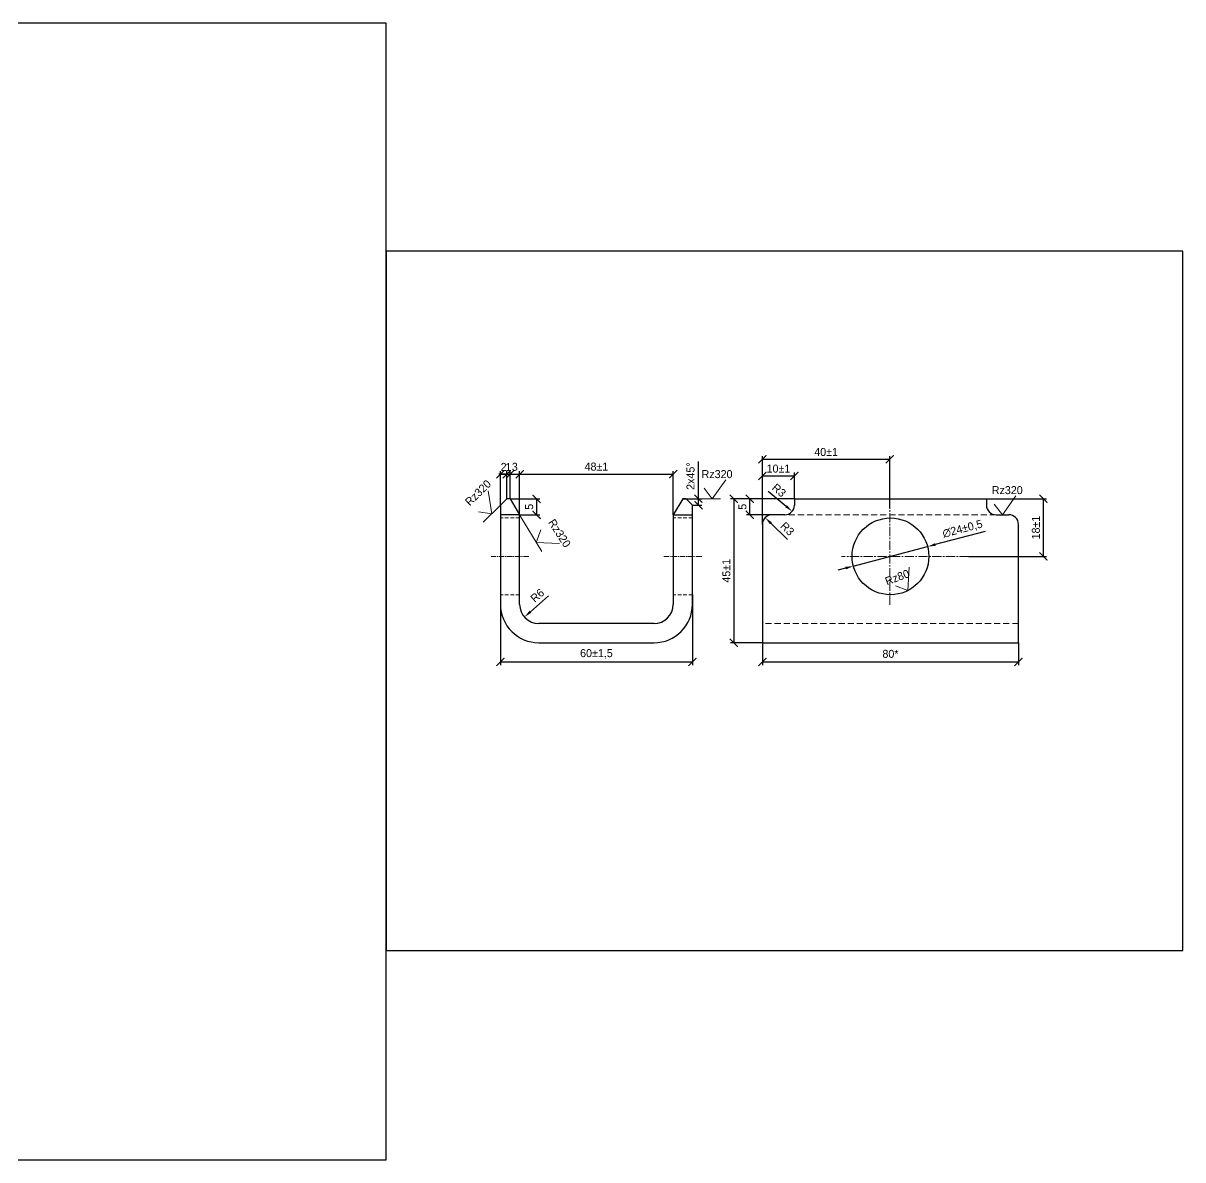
# Model space of a CAD drawing. Header units: millimetres. Extents: x 4132 to 13761, y 958 to 2510.
# Drawn here: x 6090.7 to 6453.1, y 958.5 to 1313.7 of the extents above; entities that cross this region are included whole.
import ezdxf

# ---------------------------------------------------------------- set-up
doc = ezdxf.new("R2010")
doc.units = ezdxf.units.MM
doc.header["$LTSCALE"] = 0.3
doc.linetypes.add('CENTER2', pattern=[28.575, 19.05, -3.175, 3.175, -3.175])
doc.linetypes.add('DASHED', pattern=[19.05, 12.7, -6.35])
doc.layers.get('0').update_dxf_attribs({"lineweight": 20})
doc.layers.add('ВСП_Сплошная_толстая', color=90, linetype='Continuous', lineweight=30)
doc.layers.add('ВСП_Сплошная_тонкая', color=7, linetype='Continuous', lineweight=20)
doc.styles.add('mpp', font='mipgost.shx')
doc.dimstyles.new('Аннотативный', dxfattribs={"dimscale": 0, "dimtxt": 2.5, "dimasz": 2.5, "dimexe": 1, "dimexo": 0, "dimgap": 1, "dimtad": 1, "dimdec": 0, "dimtxsty": 'mpp', "dimblk": 'ARCHTICK', "dimcen": 1, "dimadec": 0, "dimazin": 0, "dimtfac": 1, "dimtdec": 0, "dimtmove": 0, "dimatfit": 3, "dimfxl": 1, "dimarcsym": 0})

# ---------------------------------------------------------------- blocks, each defined once
blk = doc.blocks.new('_ArchTick')
at = {"color": 0, "linetype": 'ByBlock', "const_width": 0.15}
blk.add_lwpolyline([(-0.5, -0.5), (0.5, 0.5)], dxfattribs=at)
blk = doc.blocks.new('*D65')
at = {"layer": 'Defpoints', "color": 0, "transparency": 16777216}
for p in [(6241.88, 1172.73), (6241.88, 1165.06), (6239.88, 1163.06)]:
    blk.add_point(p, dxfattribs=at)
at = {"layer": 'ВСП_Сплошная_тонкая', "color": 0, "lineweight": -2, "transparency": 16777216}
for p, q in [((6239.88, 1163.06), (6239.88, 1173.73)), ((6239.88, 1172.73), (6241.88, 1172.73)), ((6241.88, 1165.06), (6241.88, 1173.73))]:
    blk.add_line(p, q, dxfattribs=at)
at = {"layer": 'ВСП_Сплошная_тонкая', "color": 0, "lineweight": -2, "transparency": 16777216, "xscale": 2.5, "yscale": 2.5, "zscale": 2.5, "rotation": 180}
blk.add_blockref('_ArchTick', (6239.88, 1172.73), dxfattribs=at)
at = {"layer": 'ВСП_Сплошная_тонкая', "color": 0, "lineweight": -2, "transparency": 16777216, "xscale": 2.5, "yscale": 2.5, "zscale": 2.5}
blk.add_blockref('_ArchTick', (6241.88, 1172.73), dxfattribs=at)
at = {"layer": 'ВСП_Сплошная_тонкая', "color": 0, "transparency": 16777216, "insert": (6240.88, 1175.02), "char_height": 2.5, "attachment_point": 5, "style": 'mpp'}
blk.add_mtext('2', dxfattribs=at)
blk = doc.blocks.new('*D66')
at = {"layer": 'Defpoints', "color": 0, "transparency": 16777216}
for p in [(6242.88, 1172.73), (6241.88, 1165.06), (6242.88, 1165.06)]:
    blk.add_point(p, dxfattribs=at)
at = {"layer": 'ВСП_Сплошная_тонкая', "color": 0, "lineweight": -2, "transparency": 16777216}
for p, q in [((6241.88, 1172.73), (6239.38, 1172.73)), ((6241.88, 1165.06), (6241.88, 1173.73)), ((6241.88, 1172.73), (6242.88, 1172.73)), ((6242.88, 1165.06), (6242.88, 1173.73)), ((6242.88, 1172.73), (6245.38, 1172.73))]:
    blk.add_line(p, q, dxfattribs=at)
at = {"layer": 'ВСП_Сплошная_тонкая', "color": 0, "lineweight": -2, "transparency": 16777216, "xscale": 2.5, "yscale": 2.5, "zscale": 2.5}
blk.add_blockref('_ArchTick', (6241.88, 1172.73), dxfattribs=at)
at = {"layer": 'ВСП_Сплошная_тонкая', "color": 0, "lineweight": -2, "transparency": 16777216, "xscale": 2.5, "yscale": 2.5, "zscale": 2.5, "rotation": 180}
blk.add_blockref('_ArchTick', (6242.88, 1172.73), dxfattribs=at)
at = {"layer": 'ВСП_Сплошная_тонкая', "color": 0, "transparency": 16777216, "insert": (6242.38, 1174.98), "char_height": 2.5, "attachment_point": 5, "style": 'mpp'}
blk.add_mtext('1', dxfattribs=at)
blk = doc.blocks.new('*D67')
at = {"layer": 'Defpoints', "color": 0, "transparency": 16777216}
for p in [(6245.88, 1172.73), (6242.88, 1165.06), (6245.88, 1160.06)]:
    blk.add_point(p, dxfattribs=at)
at = {"layer": 'ВСП_Сплошная_тонкая', "color": 0, "lineweight": -2, "transparency": 16777216}
for p, q in [((6242.88, 1165.06), (6242.88, 1173.73)), ((6242.88, 1172.73), (6245.88, 1172.73)), ((6245.88, 1160.06), (6245.88, 1173.73))]:
    blk.add_line(p, q, dxfattribs=at)
at = {"layer": 'ВСП_Сплошная_тонкая', "color": 0, "lineweight": -2, "transparency": 16777216, "xscale": 2.5, "yscale": 2.5, "zscale": 2.5, "rotation": 180}
blk.add_blockref('_ArchTick', (6242.88, 1172.73), dxfattribs=at)
at = {"layer": 'ВСП_Сплошная_тонкая', "color": 0, "lineweight": -2, "transparency": 16777216, "xscale": 2.5, "yscale": 2.5, "zscale": 2.5}
blk.add_blockref('_ArchTick', (6245.88, 1172.73), dxfattribs=at)
at = {"layer": 'ВСП_Сплошная_тонкая', "color": 0, "transparency": 16777216, "insert": (6244.38, 1175.04), "char_height": 2.5, "attachment_point": 5, "style": 'mpp'}
blk.add_mtext('3', dxfattribs=at)
blk = doc.blocks.new('*D68')
at = {"layer": 'Defpoints', "color": 0, "transparency": 16777216}
for p in [(6293.88, 1172.73), (6245.88, 1160.06), (6293.88, 1160.06)]:
    blk.add_point(p, dxfattribs=at)
at = {"layer": 'ВСП_Сплошная_тонкая', "color": 0, "lineweight": -2, "transparency": 16777216}
for p, q in [((6245.88, 1160.06), (6245.88, 1173.73)), ((6245.88, 1172.73), (6293.88, 1172.73)), ((6293.88, 1160.06), (6293.88, 1173.73))]:
    blk.add_line(p, q, dxfattribs=at)
at = {"layer": 'ВСП_Сплошная_тонкая', "color": 0, "lineweight": -2, "transparency": 16777216, "xscale": 2.5, "yscale": 2.5, "zscale": 2.5, "rotation": 180}
blk.add_blockref('_ArchTick', (6245.88, 1172.73), dxfattribs=at)
at = {"layer": 'ВСП_Сплошная_тонкая', "color": 0, "lineweight": -2, "transparency": 16777216, "xscale": 2.5, "yscale": 2.5, "zscale": 2.5}
blk.add_blockref('_ArchTick', (6293.88, 1172.73), dxfattribs=at)
at = {"layer": 'ВСП_Сплошная_тонкая', "color": 0, "transparency": 16777216, "insert": (6269.88, 1175.1), "char_height": 2.5, "attachment_point": 5, "style": 'mpp'}
blk.add_mtext('48±1', dxfattribs=at)
blk = doc.blocks.new('*D69')
at = {"layer": 'Defpoints', "color": 0, "transparency": 16777216}
for p in [(6242.88, 1165.06), (6245.88, 1160.06), (6251.18, 1160.06)]:
    blk.add_point(p, dxfattribs=at)
at = {"layer": 'ВСП_Сплошная_тонкая', "color": 0, "lineweight": -2, "transparency": 16777216}
for p, q in [((6242.88, 1165.06), (6252.18, 1165.06)), ((6251.18, 1165.06), (6251.18, 1160.06)), ((6245.88, 1160.06), (6252.18, 1160.06))]:
    blk.add_line(p, q, dxfattribs=at)
at = {"layer": 'ВСП_Сплошная_тонкая', "color": 0, "lineweight": -2, "transparency": 16777216, "xscale": 2.5, "yscale": 2.5, "zscale": 2.5}
for p, rotation in [((6251.18, 1165.06), 90), ((6251.18, 1160.06), 270)]:
    blk.add_blockref('_ArchTick', p, dxfattribs=dict(at, rotation=rotation))
at = {"layer": 'ВСП_Сплошная_тонкая', "color": 0, "transparency": 16777216, "insert": (6248.87, 1162.56), "char_height": 2.5, "attachment_point": 5, "rotation": 90, "style": 'mpp'}
blk.add_mtext('5', dxfattribs=at)
blk = doc.blocks.new('*D70')
at = {"layer": 'Defpoints', "color": 0, "transparency": 16777216}
for p in [(6239.88, 1135.06), (6299.88, 1135.06), (6299.88, 1114.09)]:
    blk.add_point(p, dxfattribs=at)
at = {"layer": 'ВСП_Сплошная_тонкая', "color": 0, "lineweight": -2, "transparency": 16777216}
for p, q in [((6239.88, 1135.06), (6239.88, 1113.09)), ((6299.88, 1135.06), (6299.88, 1113.09)), ((6239.88, 1114.09), (6299.88, 1114.09))]:
    blk.add_line(p, q, dxfattribs=at)
at = {"layer": 'ВСП_Сплошная_тонкая', "color": 0, "lineweight": -2, "transparency": 16777216, "xscale": 2.5, "yscale": 2.5, "zscale": 2.5, "rotation": 180}
blk.add_blockref('_ArchTick', (6239.88, 1114.09), dxfattribs=at)
at = {"layer": 'ВСП_Сплошная_тонкая', "color": 0, "lineweight": -2, "transparency": 16777216, "xscale": 2.5, "yscale": 2.5, "zscale": 2.5}
blk.add_blockref('_ArchTick', (6299.88, 1114.09), dxfattribs=at)
at = {"layer": 'ВСП_Сплошная_тонкая', "color": 0, "transparency": 16777216, "insert": (6269.88, 1116.58), "char_height": 2.5, "attachment_point": 5, "style": 'mpp'}
blk.add_mtext('60±1,5', dxfattribs=at)
blk = doc.blocks.new('*D71')
at = {"layer": 'Defpoints', "color": 0, "transparency": 16777216}
for p in [(6251.88, 1132.06), (6247.39, 1128.09)]:
    blk.add_point(p, dxfattribs=at)
at = {"layer": 'ВСП_Сплошная_тонкая', "color": 0, "lineweight": -2, "transparency": 16777216}
blk.add_line((6254.86, 1134.71), (6249.26, 1129.74), dxfattribs=at)
at = {"layer": 'ВСП_Сплошная_тонкая', "color": 0, "transparency": 16777216}
blk.add_solid([(6248.98, 1130.06), (6249.53, 1129.43), (6247.39, 1128.09)], dxfattribs=at)
at = {"layer": 'ВСП_Сплошная_тонкая', "color": 0, "transparency": 16777216, "insert": (6251.42, 1134.83), "char_height": 2.5, "attachment_point": 5, "rotation": 41.5429, "style": 'mpp'}
blk.add_mtext('R6', dxfattribs=at)
blk = doc.blocks.new('*D72')
at = {"layer": 'Defpoints', "color": 0, "transparency": 16777216}
for p in [(6317.82, 1165.06), (6331.76, 1165.06), (6324.76, 1160.06)]:
    blk.add_point(p, dxfattribs=at)
at = {"layer": 'ВСП_Сплошная_тонкая', "color": 0, "lineweight": -2, "transparency": 16777216}
for p, q in [((6331.76, 1165.06), (6316.82, 1165.06)), ((6317.82, 1160.06), (6317.82, 1165.06)), ((6324.76, 1160.06), (6316.82, 1160.06))]:
    blk.add_line(p, q, dxfattribs=at)
at = {"layer": 'ВСП_Сплошная_тонкая', "color": 0, "lineweight": -2, "transparency": 16777216, "xscale": 2.5, "yscale": 2.5, "zscale": 2.5}
for p, rotation in [((6317.82, 1165.06), 90), ((6317.82, 1160.06), 270)]:
    blk.add_blockref('_ArchTick', p, dxfattribs=dict(at, rotation=rotation))
at = {"layer": 'ВСП_Сплошная_тонкая', "color": 0, "transparency": 16777216, "insert": (6315.51, 1162.56), "char_height": 2.5, "attachment_point": 5, "rotation": 90, "style": 'mpp'}
blk.add_mtext('5', dxfattribs=at)
blk = doc.blocks.new('*D73')
at = {"layer": 'Defpoints', "color": 0, "transparency": 16777216}
for p in [(6317.82, 1165.06), (6312.79, 1120.06), (6321.76, 1120.06)]:
    blk.add_point(p, dxfattribs=at)
at = {"layer": 'ВСП_Сплошная_тонкая', "color": 0, "lineweight": -2, "transparency": 16777216}
for p, q in [((6317.82, 1165.06), (6311.79, 1165.06)), ((6312.79, 1165.06), (6312.79, 1120.06)), ((6321.76, 1120.06), (6311.79, 1120.06))]:
    blk.add_line(p, q, dxfattribs=at)
at = {"layer": 'ВСП_Сплошная_тонкая', "color": 0, "lineweight": -2, "transparency": 16777216, "xscale": 2.5, "yscale": 2.5, "zscale": 2.5}
for p, rotation in [((6312.79, 1165.06), 90), ((6312.79, 1120.06), 270)]:
    blk.add_blockref('_ArchTick', p, dxfattribs=dict(at, rotation=rotation))
at = {"layer": 'ВСП_Сплошная_тонкая', "color": 0, "transparency": 16777216, "insert": (6310.48, 1142.56), "char_height": 2.5, "attachment_point": 5, "rotation": 90, "style": 'mpp'}
blk.add_mtext('45±1', dxfattribs=at)
blk = doc.blocks.new('*D74')
at = {"layer": 'Defpoints', "color": 0, "transparency": 16777216}
for p in [(6391.76, 1165.06), (6409.57, 1165.06), (6386.23, 1147.06)]:
    blk.add_point(p, dxfattribs=at)
at = {"layer": 'ВСП_Сплошная_тонкая', "color": 0, "lineweight": -2, "transparency": 16777216}
for p, q in [((6391.76, 1165.06), (6410.57, 1165.06)), ((6409.57, 1147.06), (6409.57, 1165.06)), ((6386.23, 1147.06), (6410.57, 1147.06))]:
    blk.add_line(p, q, dxfattribs=at)
at = {"layer": 'ВСП_Сплошная_тонкая', "color": 0, "lineweight": -2, "transparency": 16777216, "xscale": 2.5, "yscale": 2.5, "zscale": 2.5}
for p, rotation in [((6409.57, 1165.06), 90), ((6409.57, 1147.06), 270)]:
    blk.add_blockref('_ArchTick', p, dxfattribs=dict(at, rotation=rotation))
at = {"layer": 'ВСП_Сплошная_тонкая', "color": 0, "transparency": 16777216, "insert": (6407.21, 1156.06), "char_height": 2.5, "attachment_point": 5, "rotation": 90, "style": 'mpp'}
blk.add_mtext('18±1', dxfattribs=at)
blk = doc.blocks.new('*D75')
at = {"layer": 'Defpoints', "color": 0, "transparency": 16777216}
for p in [(6331.76, 1172.22), (6331.76, 1165.06), (6321.76, 1157.13)]:
    blk.add_point(p, dxfattribs=at)
at = {"layer": 'ВСП_Сплошная_тонкая', "color": 0, "lineweight": -2, "transparency": 16777216}
for p, q in [((6321.76, 1157.13), (6321.76, 1173.22)), ((6321.76, 1172.22), (6331.76, 1172.22)), ((6331.76, 1165.06), (6331.76, 1173.22))]:
    blk.add_line(p, q, dxfattribs=at)
at = {"layer": 'ВСП_Сплошная_тонкая', "color": 0, "lineweight": -2, "transparency": 16777216, "xscale": 2.5, "yscale": 2.5, "zscale": 2.5, "rotation": 180}
blk.add_blockref('_ArchTick', (6321.76, 1172.22), dxfattribs=at)
at = {"layer": 'ВСП_Сплошная_тонкая', "color": 0, "lineweight": -2, "transparency": 16777216, "xscale": 2.5, "yscale": 2.5, "zscale": 2.5}
blk.add_blockref('_ArchTick', (6331.76, 1172.22), dxfattribs=at)
at = {"layer": 'ВСП_Сплошная_тонкая', "color": 0, "transparency": 16777216, "insert": (6326.76, 1174.48), "char_height": 2.5, "attachment_point": 5, "style": 'mpp'}
blk.add_mtext('10±1', dxfattribs=at)
blk = doc.blocks.new('*D76')
at = {"layer": 'Defpoints', "color": 0, "transparency": 16777216}
for p in [(6328.76, 1163.06), (6331.04, 1161.12)]:
    blk.add_point(p, dxfattribs=at)
at = {"layer": 'ВСП_Сплошная_тонкая', "color": 0, "lineweight": -2, "transparency": 16777216}
blk.add_line((6323.58, 1167.46), (6329.14, 1162.74), dxfattribs=at)
at = {"layer": 'ВСП_Сплошная_тонкая', "color": 0, "transparency": 16777216}
blk.add_solid([(6329.41, 1163.06), (6328.87, 1162.42), (6331.04, 1161.12)], dxfattribs=at)
at = {"layer": 'ВСП_Сплошная_тонкая', "color": 0, "transparency": 16777216, "insert": (6326.94, 1167.71), "char_height": 2.5, "attachment_point": 5, "rotation": 319.6338, "style": 'mpp'}
blk.add_mtext('R3', dxfattribs=at)
blk = doc.blocks.new('*D77')
at = {"layer": 'Defpoints', "color": 0, "transparency": 16777216}
for p in [(6322.61, 1159.16), (6324.76, 1157.06)]:
    blk.add_point(p, dxfattribs=at)
at = {"layer": 'ВСП_Сплошная_тонкая', "color": 0, "lineweight": -2, "transparency": 16777216}
blk.add_line((6329.61, 1152.32), (6324.4, 1157.41), dxfattribs=at)
at = {"layer": 'ВСП_Сплошная_тонкая', "color": 0, "transparency": 16777216}
blk.add_solid([(6324.69, 1157.71), (6324.11, 1157.12), (6322.61, 1159.16)], dxfattribs=at)
at = {"layer": 'ВСП_Сплошная_тонкая', "color": 0, "transparency": 16777216, "insert": (6329.55, 1155.68), "char_height": 2.5, "attachment_point": 5, "rotation": 315.6678, "style": 'mpp'}
blk.add_mtext('R3', dxfattribs=at)
blk = doc.blocks.new('*D78')
at = {"layer": 'Defpoints', "color": 0, "transparency": 16777216}
for p in [(6361.56, 1177.42), (6321.76, 1172.22), (6361.56, 1162.18)]:
    blk.add_point(p, dxfattribs=at)
at = {"layer": 'ВСП_Сплошная_тонкая', "color": 0, "lineweight": -2, "transparency": 16777216}
for p, q in [((6321.76, 1172.22), (6321.76, 1178.42)), ((6361.56, 1162.18), (6361.56, 1178.42)), ((6321.76, 1177.42), (6361.56, 1177.42))]:
    blk.add_line(p, q, dxfattribs=at)
at = {"layer": 'ВСП_Сплошная_тонкая', "color": 0, "lineweight": -2, "transparency": 16777216, "xscale": 2.5, "yscale": 2.5, "zscale": 2.5, "rotation": 180}
blk.add_blockref('_ArchTick', (6321.76, 1177.42), dxfattribs=at)
at = {"layer": 'ВСП_Сплошная_тонкая', "color": 0, "lineweight": -2, "transparency": 16777216, "xscale": 2.5, "yscale": 2.5, "zscale": 2.5}
blk.add_blockref('_ArchTick', (6361.56, 1177.42), dxfattribs=at)
at = {"layer": 'ВСП_Сплошная_тонкая', "color": 0, "transparency": 16777216, "insert": (6341.66, 1179.67), "char_height": 2.5, "attachment_point": 5, "style": 'mpp'}
blk.add_mtext('40±1', dxfattribs=at)
blk = doc.blocks.new('*D79')
at = {"layer": 'Defpoints', "color": 0, "transparency": 16777216}
for p in [(6373.36, 1150.11), (6350.15, 1144.02)]:
    blk.add_point(p, dxfattribs=at)
at = {"layer": 'ВСП_Сплошная_тонкая', "color": 0, "lineweight": -2, "transparency": 16777216}
for p, q in [((6391.31, 1154.82), (6375.78, 1150.75)), ((6350.15, 1144.02), (6373.36, 1150.11)), ((6347.73, 1143.38), (6345.31, 1142.75))]:
    blk.add_line(p, q, dxfattribs=at)
at = {"layer": 'ВСП_Сплошная_тонкая', "color": 0, "transparency": 16777216}
for points in [[(6375.67, 1151.15), (6375.89, 1150.34), (6373.36, 1150.11)], [(6347.63, 1143.79), (6347.84, 1142.98), (6350.15, 1144.02)]]:
    blk.add_solid(points, dxfattribs=at)
at = {"layer": 'ВСП_Сплошная_тонкая', "color": 0, "transparency": 16777216, "insert": (6384.31, 1155.53), "char_height": 2.5, "attachment_point": 5, "rotation": 14.7129, "style": 'mpp'}
blk.add_mtext('∅24±0,5', dxfattribs=at)
blk = doc.blocks.new('*D80')
at = {"layer": 'Defpoints', "color": 0, "transparency": 16777216}
for p in [(6321.76, 1120.06), (6401.76, 1120.06), (6401.76, 1114.09)]:
    blk.add_point(p, dxfattribs=at)
at = {"layer": 'ВСП_Сплошная_тонкая', "color": 0, "lineweight": -2, "transparency": 16777216}
for p, q in [((6321.76, 1120.06), (6321.76, 1113.09)), ((6401.76, 1120.06), (6401.76, 1113.09)), ((6321.76, 1114.09), (6401.76, 1114.09))]:
    blk.add_line(p, q, dxfattribs=at)
at = {"layer": 'ВСП_Сплошная_тонкая', "color": 0, "lineweight": -2, "transparency": 16777216, "xscale": 2.5, "yscale": 2.5, "zscale": 2.5, "rotation": 180}
blk.add_blockref('_ArchTick', (6321.76, 1114.09), dxfattribs=at)
at = {"layer": 'ВСП_Сплошная_тонкая', "color": 0, "lineweight": -2, "transparency": 16777216, "xscale": 2.5, "yscale": 2.5, "zscale": 2.5}
blk.add_blockref('_ArchTick', (6401.76, 1114.09), dxfattribs=at)
at = {"layer": 'ВСП_Сплошная_тонкая', "color": 0, "transparency": 16777216, "insert": (6361.76, 1116.58), "char_height": 2.5, "attachment_point": 5, "style": 'mpp'}
blk.add_mtext('80*', dxfattribs=at)
blk = doc.blocks.new('*D81')
at = {"layer": 'Defpoints', "color": 0, "transparency": 16777216}
for p in [(6297.88, 1165.06), (6301.78, 1165.06), (6299.88, 1163.06)]:
    blk.add_point(p, dxfattribs=at)
at = {"layer": 'ВСП_Сплошная_тонкая', "color": 0, "lineweight": -2, "transparency": 16777216}
for p, q in [((6301.78, 1165.06), (6301.78, 1176.71)), ((6297.88, 1165.06), (6302.78, 1165.06)), ((6301.78, 1163.06), (6301.78, 1165.06)), ((6299.88, 1163.06), (6302.78, 1163.06))]:
    blk.add_line(p, q, dxfattribs=at)
at = {"layer": 'ВСП_Сплошная_тонкая', "color": 0, "lineweight": -2, "transparency": 16777216, "xscale": 2.5, "yscale": 2.5, "zscale": 2.5}
for p, rotation in [((6301.78, 1165.06), 90), ((6301.78, 1163.06), 270)]:
    blk.add_blockref('_ArchTick', p, dxfattribs=dict(at, rotation=rotation))
at = {"layer": 'ВСП_Сплошная_тонкая', "color": 0, "transparency": 16777216, "insert": (6299.29, 1172.14), "char_height": 2.5, "attachment_point": 5, "rotation": 90, "style": 'mpp'}
blk.add_mtext('2х45%%D', dxfattribs=at)

msp = doc.modelspace()

# ---------------------------------------------------------------- linework, layer by layer
at = {"layer": 'ВСП_Сплошная_толстая', "color": 7}
for p, q in [((6239.8776, 1163.0648), (6241.8776, 1165.0648)), ((6297.8776, 1165.0648), (6296.8776, 1165.0648)), ((6299.8776, 1163.0648), (6297.8776, 1165.0648)), ((6331.7558, 1165.0648), (6331.7558, 1163.0648)), ((6391.7558, 1165.0648), (6391.7558, 1163.0648)), ((6245.8776, 1132.0648), (6245.8776, 1160.0648)), ((6293.8776, 1160.0648), (6293.8776, 1132.0648)), ((6299.8776, 1132.0648), (6299.8776, 1163.0648)), ((6328.7558, 1160.0648), (6324.7558, 1160.0648)), ((6394.7558, 1160.0648), (6398.7558, 1160.0648)), ((6321.7558, 1157.0648), (6321.7558, 1120.0648)), ((6401.7558, 1120.0648), (6401.7558, 1157.0648)), ((6287.8776, 1126.0648), (6251.8776, 1126.0648)), ((6251.8776, 1120.0648), (6287.8776, 1120.0648)), ((6321.7558, 1120.0648), (6401.7558, 1120.0648))]:
    msp.add_line(p, q, dxfattribs=at)
for points in [[(5659.1118, 1313.6987), (5659.1118, 958.4609), (6204.1865, 958.4609), (6204.1865, 1313.6987)], [(6204.1865, 1242.466), (6204.1865, 1023.9227), (6453.1154, 1023.9227), (6453.1154, 1242.466)]]:
    msp.add_lwpolyline(points, close=True, dxfattribs=at)
at = {"layer": 'ВСП_Сплошная_толстая', "color": 7, "lineweight": 20}
for points in [[(6303.5317, 1168.3553), (6306.0755, 1165.0648), (6310.2723, 1171.0278)], [(6233.0794, 1160.9575), (6237.1991, 1160.3863), (6236.0257, 1167.5831)], [(6394.212, 1163.3553), (6396.7558, 1160.0648), (6400.9526, 1166.0278)], [(6252.4691, 1155.3144), (6251.08, 1151.3942), (6258.3657, 1151.0944)], [(6363.2916, 1137.8293), (6367.1834, 1136.3624), (6367.6282, 1143.6406)]]:
    msp.add_lwpolyline(points, dxfattribs=at)
at = {"layer": 'ВСП_Сплошная_толстая', "color": 7}
for points in [[(6242.8776, 1165.0648), (6241.8776, 1165.0648)], [(6242.8776, 1165.0648), (6245.8776, 1160.0648)], [(6296.8776, 1165.0648), (6293.8776, 1160.0648)], [(6296.8776, 1165.0648), (6297.8776, 1165.0648)], [(6331.7558, 1165.0648), (6391.7558, 1165.0648)], [(6239.8776, 1163.0648), (6239.8776, 1132.0648)], [(6245.8776, 1160.0648), (6239.8776, 1160.0648)], [(6293.8776, 1160.0648), (6299.8776, 1160.0648)]]:
    msp.add_lwpolyline(points, dxfattribs=at)
at = {"layer": 'ВСП_Сплошная_толстая', "color": 7, "linetype": 'DASHED', "lineweight": 20, "ltscale": 0.5}
for points in [[(6394.7558, 1160.0648), (6328.7558, 1160.0648)], [(6401.7558, 1126.0648), (6321.7558, 1126.0648)]]:
    msp.add_lwpolyline(points, dxfattribs=at)
at = {"layer": 'ВСП_Сплошная_толстая', "color": 7, "linetype": 'CENTER2', "lineweight": 20, "ltscale": 0.5}
for points in [[(6361.561, 1131.9502), (6361.561, 1162.1794)], [(6386.2342, 1147.0648), (6346.4464, 1147.0648)]]:
    msp.add_lwpolyline(points, dxfattribs=at)
at = {"layer": 'ВСП_Сплошная_толстая', "color": 7, "linetype": 'DASHED', "lineweight": 20, "ltscale": 0.3}
for points in [[(6245.8776, 1159.0648), (6239.8776, 1159.0648)], [(6299.8776, 1159.0648), (6293.8776, 1159.0648)], [(6245.8776, 1135.0648), (6239.8776, 1135.0648)], [(6299.8776, 1135.0648), (6293.8776, 1135.0648)]]:
    msp.add_lwpolyline(points, dxfattribs=at)
at = {"layer": 'ВСП_Сплошная_толстая', "color": 7, "linetype": 'CENTER2', "lineweight": 20, "ltscale": 0.3}
for points in [[(6248.7666, 1147.0648), (6236.9887, 1147.0648)], [(6302.7666, 1147.0648), (6290.9887, 1147.0648)]]:
    msp.add_lwpolyline(points, dxfattribs=at)
at = {"layer": 'ВСП_Сплошная_толстая', "color": 7}
msp.add_circle((6361.7558, 1147.0648), 12, dxfattribs=at)
for centre, radius, start, end in [((6324.7558, 1157.0648), 3, 90, 180), ((6328.7558, 1163.0648), 3, 270, 0), ((6394.7558, 1163.0648), 3, 180, 270), ((6398.7558, 1157.0648), 3, 0, 90), ((6251.8776, 1132.0648), 12, 180, 270), ((6251.8776, 1132.0648), 6, 180, 270), ((6287.8776, 1132.0648), 12, 270, 0), ((6287.8776, 1132.0648), 6, 270, 0)]:
    msp.add_arc(centre, radius, start, end, dxfattribs=at)
at = {"layer": 'ВСП_Сплошная_тонкая', "color": 7}
for points in [[(6301.7783, 1165.0648), (6308.6383, 1165.0648)], [(6239.8776, 1163.0648), (6234.5205, 1157.7078)], [(6245.8776, 1160.0648), (6252.7827, 1148.5564)], [(6283.949, 1126.0648), (6283.949, 1126.0648)]]:
    msp.add_lwpolyline(points, dxfattribs=at)

# ---------------------------------------------------------------- texts
at = {"layer": 'ВСП_Сплошная_толстая', "color": 7, "char_height": 2.5, "width": 7.882143, "attachment_point": 1, "style": 'mpp'}
for s, insert, rotation in [('{\\C0;Rz320}', (6228.5554, 1164.4502), 44.398365), ('{\\C0;Rz320}', (6256.8011, 1159.0425), 302.7819), ('{\\C0;Rz80}', (6359.7793, 1140.3108), 20.509252)]:
    msp.add_mtext(s, dxfattribs=dict(at, insert=insert, rotation=rotation))
for insert in [(6302.7429, 1174.0159), (6393.4233, 1169.0159)]:
    msp.add_mtext('{\\C0;Rz320}', dxfattribs=dict(at, insert=insert))

# ---------------------------------------------------------------- dimensions: what is measured, and where the dimension line sits
at = {"layer": 'ВСП_Сплошная_тонкая', "color": 7}
for base, p1, p2, override, picture, middle in [((6361.561, 1177.4162), (6321.7565, 1172.2216), (6361.561, 1162.1794), {"dimgap": 1, "dimtol": 1, "dimlim": 0, "dimtp": 1, "dimtm": 1}, '*D78', (6341.6588, 1179.6718)), ((6293.8776, 1172.7345), (6245.8776, 1160.0648), (6293.8776, 1160.0648), {"dimgap": 1, "dimtol": 1, "dimlim": 0, "dimtp": 1, "dimtm": 1}, '*D68', (6269.8776, 1175.0955)), ((6331.7558, 1172.2216), (6321.7565, 1157.1308), (6331.7558, 1165.0648), {"dimgap": 1, "dimtol": 1, "dimlim": 0, "dimtp": 1, "dimtm": 1}, '*D75', (6326.7562, 1174.4773)), ((6299.8776, 1114.0949), (6239.8776, 1135.0648), (6299.8776, 1135.0648), {"dimgap": 1, "dimtol": 1, "dimlim": 0, "dimtp": 1.5, "dimtm": 1.5, "dimtdec": 1}, '*D70', (6269.8776, 1116.5762))]:
    dim = msp.add_linear_dim(base=base, p1=p1, p2=p2, dimstyle='Аннотативный', override=override, dxfattribs=at)
    dim.commit()
    dim.dimension.update_dxf_attribs({"geometry": picture, "text_midpoint": middle})
for base, p1, p2, picture, middle in [((6241.8776, 1172.7345), (6239.8776, 1163.0648), (6241.8776, 1165.0648), '*D65', (6240.8776, 1172.7345)), ((6242.8776, 1172.7345), (6241.8776, 1165.0648), (6242.8776, 1165.0648), '*D66', (6242.3776, 1172.7345)), ((6245.8776, 1172.7345), (6242.8776, 1165.0648), (6245.8776, 1160.0648), '*D67', (6244.3776, 1172.7345))]:
    dim = msp.add_linear_dim(base=base, p1=p1, p2=p2, dimstyle='Аннотативный', dxfattribs=at)
    dim.commit()
    dim.dimension.update_dxf_attribs({"geometry": picture, "text_midpoint": middle, "dimtype": 160})
dim = msp.add_linear_dim(base=(6301.7783, 1165.0648), p1=(6299.8776, 1163.0648), p2=(6297.8776, 1165.0648), angle=90, text='<>х45%%D', dimstyle='Аннотативный', dxfattribs=at)
dim.commit()
dim.dimension.update_dxf_attribs({"geometry": '*D81', "text_midpoint": (6299.2943, 1172.1363)})
for center, mpoint, picture, middle in [((6328.7558, 1163.0648), (6331.0416, 1161.1218), '*D76', (6325.4074, 1165.9112)), ((6324.7558, 1157.0648), (6322.6099, 1159.1613), '*D77', (6327.8994, 1153.9937)), ((6251.8776, 1132.0648), (6247.3869, 1128.0857), '*D71', (6252.9934, 1133.0535))]:
    dim = msp.add_radius_dim(center=center, mpoint=mpoint, dimstyle='Аннотативный', override={"dimsah": 1}, dxfattribs=at)
    dim.commit()
    dim.dimension.update_dxf_attribs({"geometry": picture, "text_midpoint": middle, "dimtype": 164})
for base, p1, p2, picture, middle in [((6251.1778, 1160.0648), (6242.8776, 1165.0648), (6245.8776, 1160.0648), '*D69', (6248.8723, 1162.5648)), ((6317.819, 1165.0648), (6324.7558, 1160.0648), (6331.7558, 1165.0648), '*D72', (6315.5135, 1162.5648))]:
    dim = msp.add_linear_dim(base=base, p1=p1, p2=p2, angle=90, dimstyle='Аннотативный', dxfattribs=at)
    dim.commit()
    dim.dimension.update_dxf_attribs({"geometry": picture, "text_midpoint": middle})
for base, p1, p2, picture, middle in [((6312.7889, 1120.0648), (6317.819, 1165.0648), (6321.7558, 1120.0648), '*D73', (6310.4834, 1142.5648)), ((6409.5726, 1165.0648), (6386.2342, 1147.0648), (6391.7558, 1165.0648), '*D74', (6407.2117, 1156.0648))]:
    dim = msp.add_linear_dim(base=base, p1=p1, p2=p2, angle=90, dimstyle='Аннотативный', override={"dimgap": 1, "dimtol": 1, "dimlim": 0, "dimtp": 1, "dimtm": 1}, dxfattribs=at)
    dim.commit()
    dim.dimension.update_dxf_attribs({"geometry": picture, "text_midpoint": middle})
dim = msp.add_diameter_dim_2p(p1=(6350.1493, 1144.0171), p2=(6373.3623, 1150.1125), dimstyle='Аннотативный', override={"dimsah": 1, "dimtol": 1, "dimtp": 0.5, "dimtm": 0.5, "dimtdec": 1}, dxfattribs=at)
dim.commit()
dim.dimension.update_dxf_attribs({"geometry": '*D79', "text_midpoint": (6384.9322, 1153.1506), "dimtype": 163})
dim = msp.add_linear_dim(base=(6401.7558, 1114.0949), p1=(6321.7558, 1120.0648), p2=(6401.7558, 1120.0648), text='<>*', dimstyle='Аннотативный', dxfattribs=at)
dim.commit()
dim.dimension.update_dxf_attribs({"geometry": '*D80', "text_midpoint": (6361.7558, 1116.5789)})

doc.saveas('drawing.dxf')
